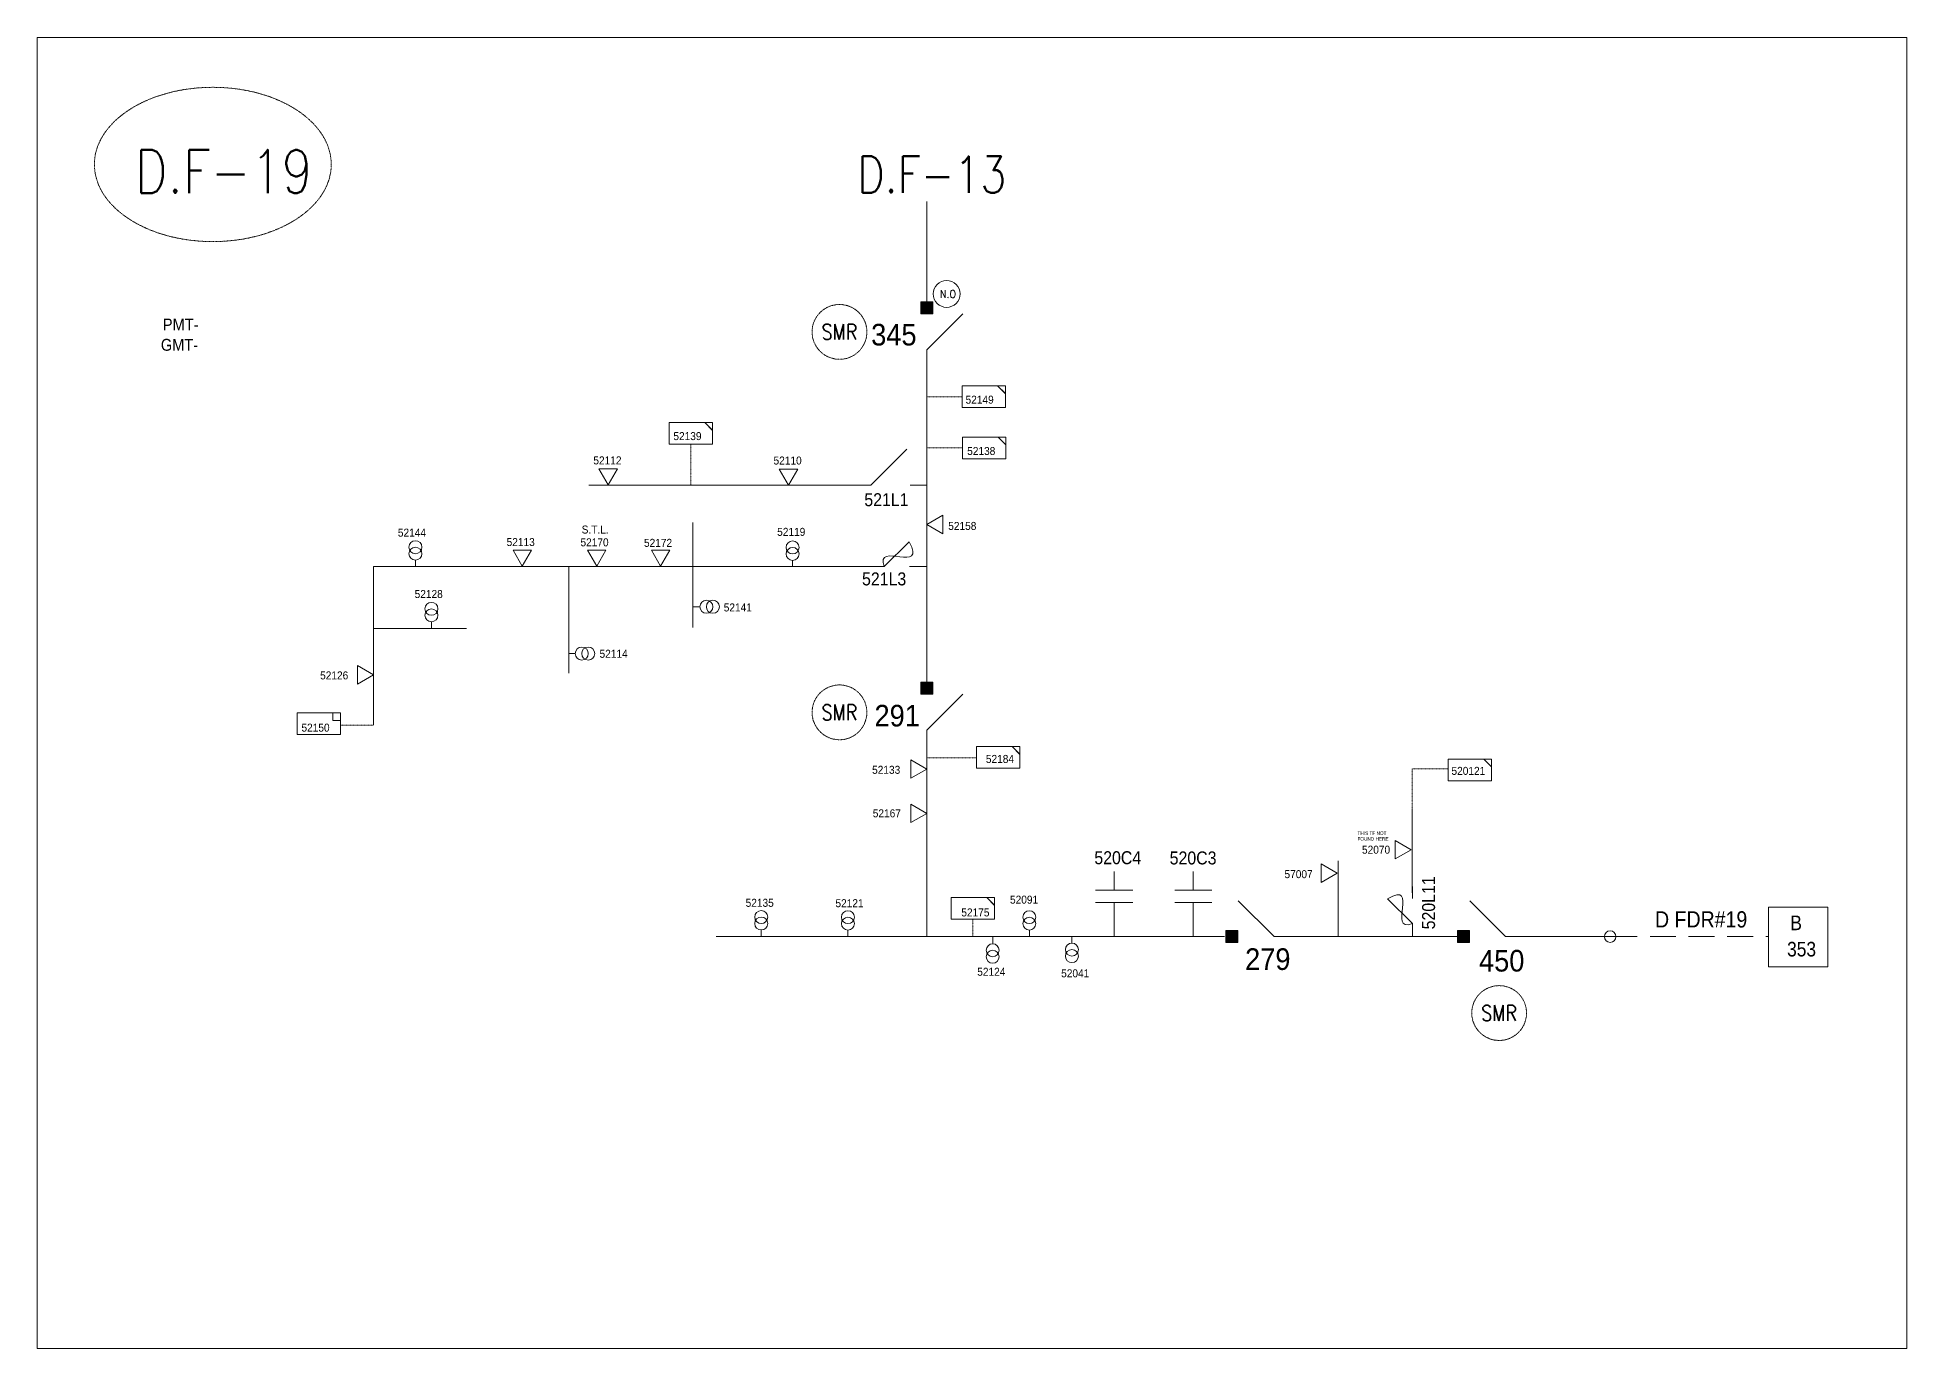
# Model space of a CAD drawing. Header units: metres. Extents: x 65984 to 144644, y -19036 to 23726.
# Drawn here: x 84373 to 85765, y -7176 to -6199 of the extents above; entities that cross this region are included whole.
import ezdxf
from ezdxf.enums import TextEntityAlignment as Align

# ---------------------------------------------------------------- set-up
doc = ezdxf.new("R2010")
doc.units = ezdxf.units.M
doc.header["$MEASUREMENT"] = 0
doc.linetypes.add('DGN Style 3', pattern=[0.013877, 0, -0.013877])
doc.linetypes.add('HIDDEN2', pattern=[2381.25, 1587.5, -793.75])
doc.layers.get('0').update_dxf_attribs({"color": 95, "lineweight": 40})
for name, color, linetype, lineweight in [('ABS', 7, 'Continuous', 40), ('ABS NUMBER', 112, 'Continuous', 30), ('CAPACITOR', 5, 'Continuous', 40), ('d_eos no', 121, 'Continuous', 40), ('d_fco', 5, 'Continuous', 40), ('d_fco text', 95, 'Continuous', 40), ('d_oh branch', 94, 'Continuous', 40), ('d_tf', 1, 'Continuous', 40), ('d_tf no', 6, 'Continuous', 40), ('d_ug cable', 95, 'Continuous', 40), ('d_ug tf', 1, 'Continuous', 40), ('FDR  2  05', 154, 'Continuous', 40), ('fedr no', 95, 'Continuous', 40), ('GRID STATION  04', 7, 'Continuous', 40), ('O H MAIN FEEDER', 4, 'Continuous', 100), ('SW N O', 114, 'Continuous', 30)]:
    doc.layers.add(name, color=color, linetype=linetype, lineweight=lineweight)
doc.styles.add('NASKHF', font='naskhf.shx', dxfattribs={"height": 8})
doc.styles.add('Style-Arial', font='arial.ttf')
doc.styles.add('Style-msdefault', font='msdefault.shx')
doc.styles.add('Style-STANDARD', font='STANDARD.shx')

# ---------------------------------------------------------------- blocks, each defined once
blk = doc.blocks.new('ABS2_1_1')
at = {"color": 0, "linetype": 'ByBlock', "lineweight": -2, "ltscale": 500}
for q in [(-29900, 43500), (0, 0)]:
    blk.add_line((0, 13600), q, dxfattribs=at)
at = {"color": 0, "linetype": 'ByBlock', "lineweight": -2, "ltscale": 500, "flags": 128}
for points in [[(5000, 43600), (-5000, 43600), (-5000, 53600), (5000, 53600)], [(3791, 49653), (3791, 49653), (3791, 49653)]]:
    blk.add_lwpolyline(points, close=True, dxfattribs=at)
at = {"color": 0, "linetype": 'ByBlock', "lineweight": -2, "ltscale": 500}
for points in [[(5000, 43600), (-5000, 43600), (5000, 53600), (-5000, 53600)], [(3791, 49653), (3791, 49653), (3791, 49653)]]:
    blk.add_solid(points, dxfattribs=at)
blk = doc.blocks.new('TF_8')
at = {"color": 0, "linetype": 'ByBlock', "lineweight": -2}
blk.add_line((6.3, 4.95), (9.9, 1.35), dxfattribs=at)
blk.add_3dface([(-10.1, 4.95), (9.9, 4.95), (9.9, -5.05), (-10.1, -5.05)], dxfattribs=at)
blk = doc.blocks.new('*U1012')
at = {"layer": 'd_fco', "color": 7, "linetype": 'Continuous', "lineweight": 13}
blk.add_line((-4.6, 4.21), (-10.13, 4.21), dxfattribs=at)
at = {"layer": 'd_fco', "color": 7, "linetype": 'Continuous', "lineweight": 13, "flags": 128}
blk.add_lwpolyline([(13.02, 4.21), (7.07, 4.21), (-4.4, -7.26)], dxfattribs=at)
at = {"layer": 'd_fco', "color": 7, "linetype": 'Continuous', "lineweight": 13}
blk.add_open_spline([(-4.4, -7.26), (-13, 7.69), (11.58, -7.67), (7.07, 4.21)], degree=3, dxfattribs=at)
blk = doc.blocks.new('TFU_152')
at = {"layer": 'd_tf', "color": 3, "linetype": 'Continuous', "lineweight": 13, "ltscale": 0.00062951}
blk.add_line((0, 10), (0, 0), dxfattribs=at)
at = {"layer": 'd_tf', "color": 3, "linetype": 'Continuous', "lineweight": 13, "ltscale": 0.00062951, "extrusion": (0, 0, -1)}
for centre in [(0, 30), (0, 20)]:
    blk.add_circle(centre, 10, dxfattribs=at)
blk = doc.blocks.new('*U1025')
at = {"layer": 'CAPACITOR', "color": 5, "linetype": 'Continuous', "lineweight": 13}
for p, q in [((-6.45, -8.62), (-6.45, 8.6)), ((-0.71, -8.62), (-0.71, 8.6)), ((-6.45, -0.01), (-15.04, -0.01)), ((15.04, -0.01), (-0.71, -0.01))]:
    blk.add_line(p, q, dxfattribs=at)
blk = doc.blocks.new('TFU_153')
at = {"layer": 'd_tf', "color": 3, "linetype": 'Continuous', "lineweight": 13, "ltscale": 0.00062951}
blk.add_line((0, 10), (0, 0), dxfattribs=at)
for centre in [(0, 30), (0, 20)]:
    blk.add_circle(centre, 10, dxfattribs=at)
blk = doc.blocks.new('*U1335')
at = {"layer": 'ABS', "color": 7, "linetype": 'Continuous', "lineweight": 13, "ltscale": 0.397132}
for p, q in [((-8.32, 9.06), (-8.32, 16.62)), ((-8.32, 9.06), (8.3, -7.56)), ((-8.32, -16.6), (-8.32, -9.05))]:
    blk.add_line(p, q, dxfattribs=at)
blk = doc.blocks.new('TF3_17')
at = {"layer": 'd_ug tf', "color": 3, "linetype": 'Continuous', "lineweight": 13}
for p, q in [((11.3, 9), (18.3, 9)), ((18.3, 9), (18.3, 2))]:
    blk.add_line(p, q, dxfattribs=at)
at = {"layer": 'd_ug tf', "color": 3, "linetype": 'Continuous', "lineweight": 13, "flags": 128}
blk.add_lwpolyline([(-21.7, 9), (18.3, 9), (18.3, -11), (-21.7, -11)], close=True, dxfattribs=at)
blk.add_lwpolyline([(18.3, 2), (11.3, 2), (11.3, 9)], dxfattribs=at)
blk = doc.blocks.new('*U1430')
at = {"layer": 'SW N O', "color": 3, "lineweight": 13}
blk.add_circle((0, 0), 16.8, dxfattribs=at)
at = {"layer": 'SW N O', "color": 3, "lineweight": 13, "style": 'Style-STANDARD'}
blk.add_text('N.O', height=9.6, dxfattribs=at).set_placement((1.7, -0.2), align=Align.MIDDLE_CENTER)
blk = doc.blocks.new('*U3171')
at = {"layer": 'd_ug tf', "color": 3, "linetype": 'Continuous', "lineweight": 13, "flags": 128}
blk.add_lwpolyline([(11.46, 1.66), (7.33, 5.73), (11.47, 5.73)], close=True, dxfattribs=at)
at = {"layer": 'd_ug tf', "color": 3, "linetype": 'Continuous', "lineweight": 13, "xscale": 1.147979204721027, "yscale": 1.147979204721027, "zscale": 0.3630735559045986, "rotation": 359.9999999999999}
blk.add_blockref('TF_8', (0.1, 0.04), dxfattribs=at)

msp = doc.modelspace()

# ---------------------------------------------------------------- linework, layer by layer
at = {"layer": 'd_oh branch', "color": 3, "linetype": 'Continuous', "lineweight": 13}
for p, q in [((84982.9, -6532.8), (84783.4, -6532.8)), ((84768.5, -6593.4), (84768.5, -6672.7)), ((84861, -6593.4), (84861, -6638.6)), ((84623, -6639.5), (84692.3, -6639.5)), ((85396.7, -6773.4), (85396.7, -6836.2)), ((85341.5, -6812.5), (85341.5, -6868.9))]:
    msp.add_line(p, q, dxfattribs=at)
at = {"layer": 'd_oh branch', "color": 3, "linetype": 'Continuous', "lineweight": 13, "flags": 128}
for points in [[(84861, -6560.4), (84861, -6593.4), (84995, -6593.4)], [(84861, -6593.4), (84623, -6593.4), (84623, -6711.3)], [(85029.3, -6593.4), (85035.2, -6593.4)]]:
    msp.add_lwpolyline(points, dxfattribs=at)
at = {"layer": 'd_tf', "color": 3, "linetype": 'Continuous', "lineweight": 13, "ltscale": 0.000687305, "flags": 128}
for points in [[(84791, -6520.5), (84804.7, -6520.5), (84797.9, -6532.4)], [(84925.3, -6520.8), (84939.1, -6520.8), (84932.2, -6532.7)], [(85047.1, -6568.9), (85047.1, -6555.1), (85035.2, -6562)], [(84727, -6581.2), (84740.8, -6581.2), (84733.9, -6593.1)], [(84782.5, -6581.2), (84796.2, -6581.2), (84789.3, -6593.1)], [(84830, -6581.2), (84843.7, -6581.2), (84836.9, -6593.1)], [(84611.1, -6680.8), (84611.1, -6667.1), (84623, -6673.9)], [(85023.3, -6751), (85023.3, -6737.3), (85035.2, -6744.2)], [(85023.3, -6783.9), (85023.3, -6770.2), (85035.2, -6777.1)], [(85384, -6797.3), (85384, -6811), (85395.9, -6804.2)], [(85328.8, -6814.8), (85328.8, -6828.5), (85340.7, -6821.7)]]:
    msp.add_lwpolyline(points, close=True, dxfattribs=at)
at = {"layer": 'd_ug cable', "color": 3, "linetype": 'DGN Style 3', "lineweight": 13}
for p, q in [((85035.2, -6467), (85061.4, -6467)), ((84859.5, -6502.3), (84859.5, -6532.6)), ((85035.2, -6504.8), (85061.9, -6504.8)), ((84598.4, -6711.4), (84623.1, -6711.4)), ((85072.3, -6735.8), (85035.2, -6735.8)), ((85069.5, -6856), (85069.5, -6868.9))]:
    msp.add_line(p, q, dxfattribs=at)
at = {"layer": 'd_ug cable', "color": 3, "linetype": 'HIDDEN2', "lineweight": 13, "ltscale": 0.012079}
msp.add_line((85545, -6868.9), (85661.6, -6868.9), dxfattribs=at)
at = {"layer": 'd_ug cable', "color": 3, "linetype": 'DGN Style 3', "lineweight": 13, "flags": 128}
msp.add_lwpolyline([(85423.5, -6744), (85396.7, -6744), (85396.7, -6773.4)], dxfattribs=at)
at = {"layer": 'd_ug cable', "color": 2, "linetype": 'DGN Style 3', "lineweight": 13}
for centre in [(84970.1, -6418.6), (84970.1, -6701.9), (85461.4, -6925.8)]:
    msp.add_circle(centre, 20.4, dxfattribs=at)
at = {"layer": 'FDR  2  05', "color": 3, "linetype": 'Continuous', "lineweight": 13}
msp.add_line((85041.1, -6868.9), (84878.3, -6868.9), dxfattribs=at)
at = {"layer": 'fedr no', "color": 82, "linetype": 'DGN Style 3', "lineweight": 13, "true_color": 0x1dc70e}
msp.add_ellipse((84503.4, -6293.9), major_axis=(88.2, 0), ratio=0.651175, dxfattribs=at)
at = {"layer": 'GRID STATION  04', "color": 3, "linetype": 'Continuous', "lineweight": 13, "ltscale": 1.422721, "flags": 128}
msp.add_lwpolyline([(85706.3, -6891.4), (85706.3, -6847), (85661.9, -6847), (85661.9, -6891.4)], close=True, dxfattribs=at)
at = {"layer": 'O H MAIN FEEDER', "color": 251, "lineweight": 13, "ltscale": 0.802471}
msp.add_line((85035.2, -6321.4), (85035.2, -6396.2), dxfattribs=at)
at = {"layer": 'O H MAIN FEEDER', "color": 3, "lineweight": 13, "ltscale": 0.802471}
for p, q in [((85035.2, -6444.1), (85035.2, -6679.4)), ((85035.2, -6727.1), (85035.2, -6868.9)), ((85202.6, -6868.9), (85035.2, -6868.9)), ((85160.3, -6868.9), (85256.9, -6868.9)), ((85304.5, -6868.9), (85430.2, -6868.9)), ((85476.3, -6868.9), (85545, -6868.9))]:
    msp.add_line(p, q, dxfattribs=at)
at = {"layer": 'O H MAIN FEEDER', "color": 140, "lineweight": 13, "ltscale": 0.498271, "flags": 128}
msp.add_lwpolyline([(84372.7, -6199.3), (85764.9, -6199.3), (85764.9, -7175.7), (84372.7, -7175.7)], close=True, dxfattribs=at)
at = {"layer": 'O H MAIN FEEDER', "color": 3, "lineweight": 13, "ltscale": 0.802471}
msp.add_circle((85544.1, -6868.9), 4.3, dxfattribs=at)

# ---------------------------------------------------------------- block references
at = {"layer": 'ABS', "color": 2, "linetype": 'Continuous', "lineweight": 13, "ltscale": 1.335873, "zscale": 0.0005927216766077743}
for p, xscale, yscale, rotation in [((85035.2, -6444.1), 0.0008950364099908117, -0.0008950364099908121, 180.0000000000003), ((85035.2, -6727.4), 0.0008950364099908117, -0.0008950364099908121, 180.0000000000003), ((85478.4, -6868.9), 0.0008950364099908118, -0.0008950364099908123, 270.0000000000002)]:
    msp.add_blockref('ABS2_1_1', p, dxfattribs=dict(at, xscale=xscale, yscale=yscale, rotation=rotation))
at = {"layer": 'ABS', "color": 7, "linetype": 'Continuous', "lineweight": 13, "ltscale": 0.397132, "xscale": 1.610510000000001, "yscale": 1.610510000000001, "zscale": 1.610510000000001, "rotation": 90.00000000000001}
msp.add_blockref('*U1335', (85008.1, -6519.3), dxfattribs=at)
at = {"layer": 'ABS', "color": 7, "linetype": 'Continuous', "lineweight": 13, "ltscale": 1.335873, "xscale": 0.0008950364099908118, "yscale": -0.0008950364099908123, "zscale": 0.0005927216766077743, "rotation": 270.0000000000002}
msp.add_blockref('ABS2_1_1', (85305.9, -6868.9), dxfattribs=at)
at = {"layer": 'CAPACITOR', "color": 5, "linetype": 'Continuous', "lineweight": 13, "extrusion": (0, 0, -1), "xscale": 1.610510000000001, "yscale": 1.610510000000001, "zscale": 1.610510000000001, "rotation": 270.0000000000001}
for p in [(-85174.7, -6844.7), (-85233.6, -6844.7)]:
    msp.add_blockref('*U1025', p, dxfattribs=at)
at = {"layer": 'd_fco', "color": 7, "linetype": 'Continuous', "lineweight": 13, "xscale": 1.610510000000001, "yscale": 1.610510000000001, "zscale": 1.610510000000001}
for p, rotation in [((85014.8, -6586.6), 180.0000000006), ((85390, -6847.8), 270.0000000005999)]:
    msp.add_blockref('*U1012', p, dxfattribs=dict(at, rotation=rotation))
at = {"layer": 'd_tf', "color": 3, "linetype": 'Continuous', "lineweight": 13, "ltscale": 0.00062951}
for name, p, xscale, yscale, zscale, rotation in [('TFU_153', (84654.3, -6593.4), 0.4831530000000002, 0.4831530000000002, 0.4831530000000002, 359.9999999999999), ('TFU_153', (84935.2, -6593.6), 0.4831530000000002, 0.4831530000000002, 0.4831530000000002, 359.9999999999999), ('TFU_153', (84666.2, -6639.3), 0.4831530000000002, 0.4831530000000002, 0.4831530000000002, 359.9999999999999), ('TFU_153', (84861.3, -6623.3), 0.4831530000000002, 0.4831530000000002, 0.4831530000000002, 269.9999999999998), ('TFU_153', (84768.5, -6658.1), 0.4831530000000002, 0.4831530000000002, 0.4831530000000002, 269.9999999999998), ('TFU_152', (85111.5, -6868.9), 0.4831530000000003, 0.4831530000000003, 0.4831530000000003, 359.9999999999997), ('TFU_153', (85084.2, -6869.4), 0.4831530000000002, 0.4831530000000002, 0.4831530000000002, 179.9999999999999)]:
    msp.add_blockref(name, p, dxfattribs=dict(at, xscale=xscale, yscale=yscale, zscale=zscale, rotation=rotation))
at = {"layer": 'd_tf', "color": 3, "linetype": 'Continuous', "lineweight": 13, "ltscale": 0.00062951, "extrusion": (0, 0, -1)}
for name, p, xscale, yscale, zscale, rotation in [('TFU_153', (-84911.8, -6868.8), 0.4831530000000002, 0.4831530000000002, 0.4831530000000002, 359.9999999999999), ('TFU_153', (-84976.4, -6868.9), 0.4831530000000002, 0.4831530000000002, 0.4831530000000002, 359.9999999999999), ('TFU_152', (-85143.2, -6868.9), 0.4831530000000003, 0.4831530000000003, 0.4831530000000003, 179.9999999999997)]:
    msp.add_blockref(name, p, dxfattribs=dict(at, xscale=xscale, yscale=yscale, zscale=zscale, rotation=rotation))
at = {"layer": 'd_ug tf', "color": 3, "linetype": 'Continuous', "lineweight": 13}
for name, p, xscale, yscale, zscale in [('*U3171', (85077.6, -6466.9), 1.403552830863798, 1.403552830863798, 1.403552830863798), ('*U3171', (84859.5, -6494.2), 1.403552830863798, 1.403552830863798, 1.403552830863798), ('TF_8', (85078.1, -6504.9), 1.611249462558968, 1.611249462558968, 0.5095929172016845), ('*U3171', (85088.4, -6735.4), 1.403552830863798, 1.403552830863798, 1.403552830863798), ('*U3171', (85069.5, -6847.9), 1.403552830863798, 1.403552830863798, 1.403552830863798)]:
    msp.add_blockref(name, p, dxfattribs=dict(at, xscale=xscale, yscale=yscale, zscale=zscale))
for name, p, xscale, yscale, zscale, rotation in [('TF3_17', (84583.7, -6709.5), 0.8056247312794841, 0.8056247312794841, 0.8056247312794841, 359.9997), ('TF_8', (85439.8, -6744.7), 1.611249462558968, 1.611249462558968, 0.5095929172016845, 359.9999999999999)]:
    msp.add_blockref(name, p, dxfattribs=dict(at, xscale=xscale, yscale=yscale, zscale=zscale, rotation=rotation))
at = {"layer": 'SW N O', "color": 3, "lineweight": 13, "xscale": 0.5955174737175104, "yscale": 0.5955174737175104, "zscale": 0.5955174737175104}
msp.add_blockref('*U1430', (85049.9, -6390.3), dxfattribs=at)

# ---------------------------------------------------------------- texts
at = {"layer": 'ABS NUMBER', "color": 2, "lineweight": 13, "style": 'Style-Arial', "width": 0.9}
for s, p in [('345', (84993.7, -6412.6)), ('291', (84996.2, -6696.3))]:
    msp.add_text(s, height=16.11, dxfattribs=at).set_placement(p, align=Align.TOP_LEFT)
at = {"layer": 'ABS NUMBER', "color": 7, "lineweight": 13, "style": 'Style-Arial', "width": 0.9}
msp.add_text('279', height=16.11, dxfattribs=at).set_placement((85306, -6877.6), align=Align.TOP_RIGHT)
at = {"layer": 'ABS NUMBER', "color": 2, "lineweight": 13, "style": 'Style-Arial', "width": 0.9}
msp.add_text('450', height=16.11, dxfattribs=at).set_placement((85480.2, -6878.8), align=Align.TOP_RIGHT)
at = {"layer": 'd_eos no', "color": 7, "linetype": 'Continuous', "lineweight": 13, "style": 'Style-Arial', "width": 0.88}
for s, p in [('PMT-', (84466.2, -6408.7)), ('GMT-', (84464.7, -6423.8))]:
    msp.add_text(s, height=8.84, dxfattribs=at).set_placement(p, align=Align.TOP_LEFT)
at = {"layer": 'd_fco text', "color": 7, "linetype": 'Continuous', "lineweight": 13, "style": 'Style-msdefault', "width": 0.916667}
for s, p in [('521L1', (84988.6, -6538.7)), ('521L3', (84986.9, -6597.7))]:
    msp.add_text(s, height=9.66, dxfattribs=at).set_placement(p, align=Align.TOP_LEFT)
at = {"layer": 'd_fco text', "color": 3, "linetype": 'Continuous', "lineweight": 13, "style": 'Style-msdefault', "width": 0.916667}
for s, p in [('520C4', (85194.8, -6805.3)), ('520C3', (85250.9, -6805.5))]:
    msp.add_text(s, height=9.66, dxfattribs=at).set_placement(p, align=Align.TOP_RIGHT)
at = {"layer": 'd_fco text', "color": 7, "linetype": 'Continuous', "lineweight": 13, "style": 'Style-msdefault', "width": 0.916667}
msp.add_text('520L11', height=9.66, rotation=90, dxfattribs=at).set_placement((85404, -6863.5), align=Align.TOP_LEFT)
at = {"layer": 'd_tf no', "color": 3, "linetype": 'Continuous', "lineweight": 13, "style": 'Style-msdefault', "width": 0.945946}
for s, p in [('52149', (85064, -6466.1)), ('52139', (84846.4, -6493.2)), ('52112', (84786.8, -6511.3)), ('52110', (84921, -6511.4)), ('52138', (85065.2, -6504.3)), ('52144', (84641.2, -6565.1)), ('S.T.L.', (84778.1, -6562.8)), ('52119', (84923.7, -6564.5)), ('52158', (85051.1, -6560.1)), ('52113', (84722.2, -6572.1)), ('52170', (84777.2, -6572.3)), ('52172', (84824.5, -6572.7)), ('52128', (84653.7, -6610.8)), ('52141', (84883.9, -6620.8)), ('52114', (84791.4, -6655.3)), ('52126', (84583.3, -6671.4)), ('52150', (84569.4, -6710.3)), ('52133', (84994.4, -6741.7)), ('520121', (85425.9, -6742.5)), ('52167', (84994.9, -6774.1)), ('52091', (85097.1, -6838.4)), ('52124', (85072.7, -6892.1))]:
    msp.add_text(s, height=5.96, dxfattribs=at).set_placement(p, align=Align.TOP_LEFT)
for s, p in [('52184', (85100.1, -6733.6)), ('57007', (85322.5, -6819.4)), ('52175', (85081.8, -6847.9))]:
    msp.add_text(s, height=5.96, dxfattribs=at).set_placement(p, align=Align.TOP_RIGHT)
msp.add_text('52070', height=5.96, rotation=360, dxfattribs=at).set_placement((85380.2, -6801.2), align=Align.TOP_RIGHT)
for s, p in [('52135', (84900.2, -6846.7)), ('52121', (84967.1, -6847)), ('52041', (85135.2, -6899.2))]:
    msp.add_text(s, height=5.96, dxfattribs=at).set_placement(p)
at = {"layer": 'd_tf no', "color": 1, "linetype": 'Continuous', "lineweight": 40, "ltscale": 2.582696, "char_height": 11.541, "attachment_point": 5, "line_spacing_factor": 1.2, "style": 'Style-STANDARD'}
for insert in [(84970.1, -6418.6), (84970.1, -6701.9), (85461.4, -6925.8)]:
    msp.add_mtext('\\H1x;\\W0.909091;SMR\\P', dxfattribs=dict(at, insert=insert))
at = {"layer": 'd_tf no', "color": 2, "linetype": 'Continuous', "lineweight": 13, "ltscale": 0.54266, "insert": (85355.9, -6797.4), "char_height": 2.545, "attachment_point": 7, "style": 'NASKHF'}
msp.add_mtext('\\Fmsdefault;\\H1x;\\W0.945946;THIS TF NOT \\PFOUND HERE', dxfattribs=at)
at = {"layer": 'fedr no', "color": 6, "linetype": 'Continuous', "lineweight": 13, "style": 'Style-STANDARD', "width": 0.909091}
msp.add_text('D.F-19', height=32.36, dxfattribs=at).set_placement((84511.6, -6299.1), align=Align.MIDDLE_CENTER)
at = {"layer": 'fedr no', "color": 55, "linetype": 'Continuous', "lineweight": 13, "style": 'Style-STANDARD', "width": 0.909091}
msp.add_text('D.F-13', height=27.16, dxfattribs=at).set_placement((85038.9, -6301.4), align=Align.MIDDLE_CENTER)
at = {"layer": 'GRID STATION  04', "color": 7, "linetype": 'Continuous', "lineweight": 13, "style": 'Style-msdefault', "width": 0.9}
msp.add_text('D FDR#19', height=12.08, dxfattribs=at).set_placement((85577.5, -6862.1))
at = {"layer": 'GRID STATION  04', "color": 3, "linetype": 'Continuous', "lineweight": 13, "style": 'Style-msdefault', "width": 0.888889}
for s, height, p in [('B', 10.9, (85686.9, -6853.2)), ('353', 10.87, (85697.4, -6872.8))]:
    msp.add_text(s, height=height, dxfattribs=at).set_placement(p, align=Align.TOP_RIGHT)

doc.saveas('drawing.dxf')
